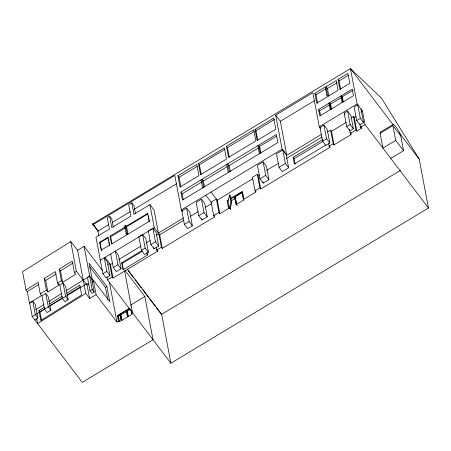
<?xml version="1.0" encoding="UTF-8"?>
<svg xmlns="http://www.w3.org/2000/svg" width="451" height="451" viewBox="0 0 451 451"><rect width="100%" height="100%" fill="white"/><g stroke="black" fill="none" stroke-linecap="round" stroke-linejoin="round"><path stroke-width="0.68" d="M228.003 201.095L229.514 195.069L230.354 195.193L231.735 202.51L230.224 208.531L229.384 208.413L227.851 200.667M229.384 208.413L230.895 202.386L229.514 195.069M91.604 278.617L94.152 292.085L91.993 293.381L90.014 290.777L87.466 277.303L89.625 276.001L93.543 281.165L96.091 294.633L89.619 298.534L85.775 293.471L77.611 250.249L70.751 241.578L22.55 271.688L26 289.959L27.297 291.6L29.467 303.078L41.565 295.523L40.269 293.889L38.098 282.405L26 289.959M44.192 278.56L55.36 271.581L57.536 283.098L59.047 285.004L47.874 291.983L46.368 290.078L44.192 278.56L45.698 280.466L47.874 291.983M59.222 269.208L72.245 261.073L74.415 272.556L75.712 274.197L62.683 282.332L61.392 280.691L59.222 269.208L60.513 270.848L62.683 282.332M27.297 291.6L38.82 284.401M60.513 270.848L72.949 263.08M45.698 280.466L56.279 273.853M40.269 293.889L46.368 290.078M57.536 283.098L61.392 280.691M74.415 272.556L76.371 271.333L70.751 241.578M35.629 309.741L43.956 304.538M48.719 301.567L61.81 293.387M65.976 290.782L89.698 276.108L84.078 246.347L77.611 250.249M66.759 293.223L79.776 285.094L81.637 294.954L40.816 320.458L38.949 310.598L44.277 307.266M49.599 303.94L62.024 296.183M41.599 320.441L39.981 311.9L44.717 308.941M50.038 305.615L62.463 297.852M67.199 294.898L80.216 286.768M85.775 293.471L37.58 323.581L36.689 318.868M98.188 231.177L92.703 223.955L350.438 68.614L381.445 98.07L419.204 159.102L428.45 208.024L170.895 363.252L107.451 279.772L106.938 277.061M98.808 235.839L97.918 231.115L93.041 224.705L174.802 175.428L181.319 209.929L182.537 211.536M321.557 134.364L286.78 155.324L282.112 149.18L275.679 115.123L312.853 92.72L319.291 126.776L320.56 128.45M113.302 227.124L111.769 219.034L109.599 216.176L107.259 217.579L109.424 229.04L95.956 237.158L102.873 273.746L105.991 277.85L109.937 275.471L107.372 261.896L104.254 257.792L106.819 271.367L109.937 275.471M135.458 213.78L133.936 205.724L131.765 202.865L128.682 204.726L130.841 216.136L111.763 227.631L109.599 216.176M226.425 146.276L253.738 129.815L255.835 140.915L228.522 157.382L226.425 146.276L227.451 147.635L229.305 157.427M177.908 175.8L196.822 164.401L198.942 175.608L180.022 187.007L177.908 175.8L179.053 177.305L180.919 187.199M255.035 129.386L273.729 118.117L275.82 129.195L257.126 140.464L255.035 129.386L255.988 130.638L257.82 140.329M314.883 93.272L325.239 87.032L327.116 96.959L316.76 103.2L314.883 93.272L316.016 94.761L317.645 103.364M198.479 163.538L224.389 147.928L226.492 159.051L200.582 174.667L198.479 163.538L199.381 164.722L201.236 174.543M326.056 86.665L336.209 80.543L338.047 90.279L327.894 96.401L326.056 86.665L327.443 88.492L328.914 96.277M337.985 79.427L347.935 73.428L349.813 83.373L339.862 89.371L337.985 79.427L339.09 80.881L340.719 89.501M227.451 147.635L254.178 131.529M199.381 164.722L224.688 149.473M255.988 130.638L274.682 119.368M179.053 177.305L197.375 166.261M316.016 94.761L325.797 88.864M339.09 80.881L348.454 75.238M327.443 88.492L336.998 82.73M97.918 231.115L108.736 224.592M112.344 222.422L130.378 211.553M133.986 209.377L176.668 183.653M286.78 155.324L280.347 121.268L314.522 100.669M183.236 218.126L158.397 233.099L154.045 210.07L149.912 204.641L133.919 214.276L131.765 202.865M127.977 234.041L126.596 226.723L125.513 225.303L124.645 225.821L126.156 233.81L126.9 234.791M180.885 192.064L276.311 134.545L277.833 142.578L182.401 200.097L180.885 192.064L182.17 193.755L183.309 199.782M318.581 109.452L352.242 89.163L353.477 95.691L319.815 115.98L318.581 109.452L319.618 110.822L320.486 115.394M99.626 242.266L107.924 237.265L108.296 237.756L99.998 242.756L101.503 250.717L99.626 242.266L99.998 242.756M126.257 226.284L147.64 213.396L149.146 221.385L111.577 244.025L110.067 236.042L125.395 226.802M260.909 153.092L259.646 146.395L276.666 136.134M126.596 226.723L147.973 213.836L147.64 213.396M343.335 101.881L342.348 96.655L353.037 90.211M331.586 109.334L330.594 104.108L341.914 97.286M112.028 244.126L110.647 236.803L125.384 227.924M319.618 110.822L329.422 104.914M182.17 193.755L201.749 181.956M204.551 186.979L203.412 180.952L227.411 166.487M230.298 171.634L229.159 165.607L258.66 147.827M126.156 233.81L127.024 233.285L125.513 225.303M101.131 250.22L109.43 245.22L107.924 237.265M181.319 209.929L282.112 149.18M319.291 126.776L357.119 103.972L350.438 68.614L392.945 124.549M142.601 234.469L138.812 236.752L141.377 250.311L144.613 254.573L148.396 252.289L145.836 238.726L142.601 234.469L145.16 248.027L148.396 252.289M323.965 125.096L319.996 127.486L322.566 141.107L325.802 145.363L329.771 142.973L327.195 129.352L323.965 125.096L326.535 138.716L329.771 142.973M152.917 228.291L148.306 231.07L150.859 244.594L154.095 248.856L158.707 246.071L156.153 232.547L152.917 228.291L155.471 241.815L158.707 246.071M263.175 161.903L257.436 165.365L259.979 178.827L263.215 183.083L268.954 179.628L266.411 166.16L263.175 161.903L265.718 175.366L268.954 179.628M282.85 150.031L276.502 153.859L279.051 167.332L282.287 171.594L288.629 167.766L286.086 154.293L282.85 150.031L285.398 163.51L288.629 167.766M186.59 208.074L181.854 210.927L184.397 224.384L187.633 228.64L192.368 225.788L189.826 212.331L186.59 208.074L189.132 221.531L192.368 225.788M201.473 199.133L196.196 202.313L198.733 215.741L201.969 219.998L207.246 216.818L204.709 203.39L201.473 199.133L204.01 212.562L207.246 216.818M344.164 113.145L347.608 111.07L350.844 115.326L353.381 128.744L349.937 130.818L346.701 126.562L344.164 113.145L344.97 114.21M100.308 260.188L148.931 230.884M149.529 230.517L154.265 227.665L149.912 204.641M34.806 319.934L37.878 318.085L35.33 304.622L32.771 301.251L29.704 303.1L32.246 316.568L82.268 382.386L153.024 339.738L144.856 296.516L125.175 270.617M45.765 293.438L41.96 295.732L44.502 309.183L47.062 312.549L50.867 310.254L48.325 296.803L45.765 293.438L48.308 306.889L50.867 310.254M63.067 283.036L59.825 284.987L62.362 298.415L64.921 301.787L68.163 299.83L65.626 286.402L63.067 283.036L65.604 296.465L68.163 299.83M107.823 264.444L109.582 263.384L112.141 276.942L113.004 278.075L157.534 251.241L157.151 249.206M156.48 235.118L158.842 233.691L159.705 234.824L162.27 248.383L214.563 216.863L214.18 214.828M329.591 145.273L329.974 147.308L260.723 189.042L258.164 175.484L257.301 174.351L252.464 177.266L255.029 190.824L255.892 191.957L243.388 199.494L243.737 199.951L236.583 204.258L234.847 196.439L241.995 192.126L242.852 195.26M327.714 131.912L330.617 130.164L331.479 131.297L334.044 144.856L351.092 134.578L350.709 132.543M351.126 117.801L353.426 116.414L354.289 117.548L356.854 131.106L361.358 128.388L360.975 126.359M360.794 112.051L362.48 111.031L357.119 103.972M113.004 278.075L110.444 264.517L112.248 263.429M118.867 259.438L141.135 246.02M146.547 242.756L150.16 240.58M159.705 234.824L183.749 220.336M190.361 216.35L198.181 211.637M205.391 207.291L212.004 203.305M230.117 208.17L230.371 209.512L229.243 208.018L219.806 213.706L217.241 200.148L252.723 178.759M258.164 175.484L259.364 174.757M266.592 170.405L278.633 163.144M286.464 158.425L321.991 137.014M331.479 131.297L346.176 122.435M354.289 117.548L355.98 116.527M325.69 145.121L294.323 164.029L293.071 157.393L322.628 139.579M141.377 250.311L145.16 248.027M150.859 244.594L155.471 241.815M184.397 224.384L189.132 221.531M198.733 215.741L204.01 212.562M259.979 178.827L265.718 175.366M279.051 167.332L285.398 163.51M322.566 141.107L326.535 138.716M346.701 126.562L350.145 124.487L347.608 111.07M356.707 120.53L360.31 118.359L357.756 104.846L354.153 107.017L356.707 120.53L359.937 124.786L363.545 122.616L360.992 109.103M102.873 273.746L106.819 271.367M113.257 267.511L117.948 264.681L115.383 251.106L118.489 255.193L121.054 268.768L116.364 271.598L113.257 267.511L110.692 253.936M32.246 316.568L87.466 283.29M295.101 164.057L294.097 158.746L323.051 141.293M146.93 252.571L147.409 255.131L123.055 269.811L121.725 262.77L141.924 250.598M123.399 269.783L122.187 263.378L142.386 251.207M228.245 199.9L227.067 200.605L228.544 208.441M230.602 198.479L242.384 191.376L243.861 199.207M89.619 298.534L87.077 285.066L88.841 284M91.779 282.23L93.543 281.165M230.619 198.998L234.497 196.659L235.89 204.015L237.017 205.504L236.64 203.497M236.583 204.258L235.191 196.895L242.345 192.583M231.2 200.819L235.078 198.485M107.451 279.772L112.141 276.942M157.534 251.241L156.672 250.102L161.407 247.249L158.842 233.691M213.706 215.73L218.944 212.573L216.379 199.015L211.141 202.172L213.706 215.73L214.563 216.863M255.029 190.824L259.861 187.909L257.301 174.351M329.974 147.308L329.112 146.175L333.182 143.722L330.617 130.164M351.092 134.578L350.23 133.445L355.991 129.973L353.426 116.414M361.358 128.388L360.535 127.306L365.045 124.589L362.48 111.031M90.014 290.777L92.167 289.48L89.625 276.001M235.89 204.015L236.239 203.801M107.817 299.83L105.478 287.445L106.91 286.582L89.146 263.215L92.004 278.352L109.768 301.719L106.91 286.582M380.379 132.149L393.092 124.487M400.753 135.943L392.906 125.615L395.696 140.385L382.905 148.091L380.114 133.327L392.906 125.615A7.323 1.466 58.9 0 1 396.141 127.137A7.323 1.466 58.9 0 1 400.753 135.943L403.544 150.707L390.752 158.419M130.463 305.186L144.856 296.516M129.133 308.602L117.463 315.632L118.512 321.174M117.846 315.553L119.881 314.324L120.902 319.731L121.471 320.475L119.43 321.704L118.867 320.96L117.846 315.553L118.41 316.298L119.43 321.704M120.378 314.026L126.252 310.485L127.272 315.892L127.904 316.72L122.029 320.261L121.398 319.432L120.378 314.026L121.009 314.854L122.029 320.261M131.089 310.581L131.596 313.287L132.278 314.184L128.366 316.54L127.684 315.644L126.663 310.237L129.46 308.552M118.41 316.298L119.938 315.379M121.009 314.854L126.883 311.314M128.366 316.54L127.345 311.134L130.7 309.11M96.091 294.633L116.967 322.104L118.867 320.96M120.902 319.731L121.398 319.432M127.272 315.892L127.684 315.644M131.596 313.287L132.504 312.74L124.594 270.888M400.511 170.371L161.469 314.443L156.384 307.757M230.895 202.386L231.735 202.51M92.703 223.955L93.718 224.919M76.371 271.333L87.077 285.066M38.949 310.598L39.981 311.9M399.298 132.91L419.204 159.102M395.696 140.385L403.544 150.707M360.31 118.359L363.545 122.616M365.045 124.589L428.45 208.024M342.348 96.655L341.554 95.606L342.788 102.135M355.991 129.973L356.854 131.106M350.145 124.487L353.381 128.744M330.594 104.108L329.608 102.805L330.842 109.334M333.182 143.722L334.044 144.856M275.679 115.123L280.347 121.268M293.071 157.393L294.097 158.746M259.646 146.395L258.705 145.16L260.221 153.193M259.861 187.909L260.723 189.042M229.159 165.607L227.783 163.798L229.305 171.831M234.847 196.439L235.191 196.895M203.412 180.952L202.127 179.261L203.643 187.295M211.057 192.008L217.241 200.148M205.819 195.165L211.716 202.927M218.944 212.573L219.806 213.706M154.265 227.665L158.397 233.099M149.146 221.385L149.484 221.824L148.351 215.832M161.407 247.249L162.27 248.383M127.024 233.285L127.768 234.266M110.067 236.042L110.647 236.803M109.43 245.22L109.802 245.71L109.176 242.396M94.992 226.627L92.883 223.848L93.041 224.705M127.34 269.191L161.65 314.336L170.895 363.252M128.005 270.414L133.936 278.216M135.21 279.891L141.135 287.693M142.409 289.362L148.34 297.17M149.185 298.28L155.539 306.641M121.725 262.77L122.187 263.378M117.948 264.681L121.054 268.768M105.004 257.358L110.444 264.517M84.078 246.347L102.405 270.47M126.663 310.237L127.345 311.134M89.405 266.299L105.478 287.445M92.167 289.48L94.152 292.085M37.878 318.085L35.319 314.719L32.771 301.251M359.898 123.918L360.535 127.306M349.463 129.375L350.23 133.445M340.922 95.984L342.157 102.512M328.959 103.194L330.194 109.728M328.599 143.463L329.112 146.175M257.882 145.656L259.398 153.69M262.961 181.742L263.215 183.083M255.503 189.922L255.892 191.957M243.106 196.602L243.737 199.951M241.995 192.126L243.388 199.494M226.723 164.435L228.24 172.468M201.056 179.904L202.572 187.937M201.715 218.656L201.969 219.998M156.159 247.39L156.672 250.102M153.836 247.503L154.095 248.856M147.511 253.823L147.753 255.103M131.534 311.01L131.929 313.09M108.674 239.746L108.928 241.071M109.446 282.309L116.967 322.104M58.788 283.651L59.047 285.004M380.199 133.276A7.323 1.466 58.9 0 1 380.858 132.216"/></g></svg>
